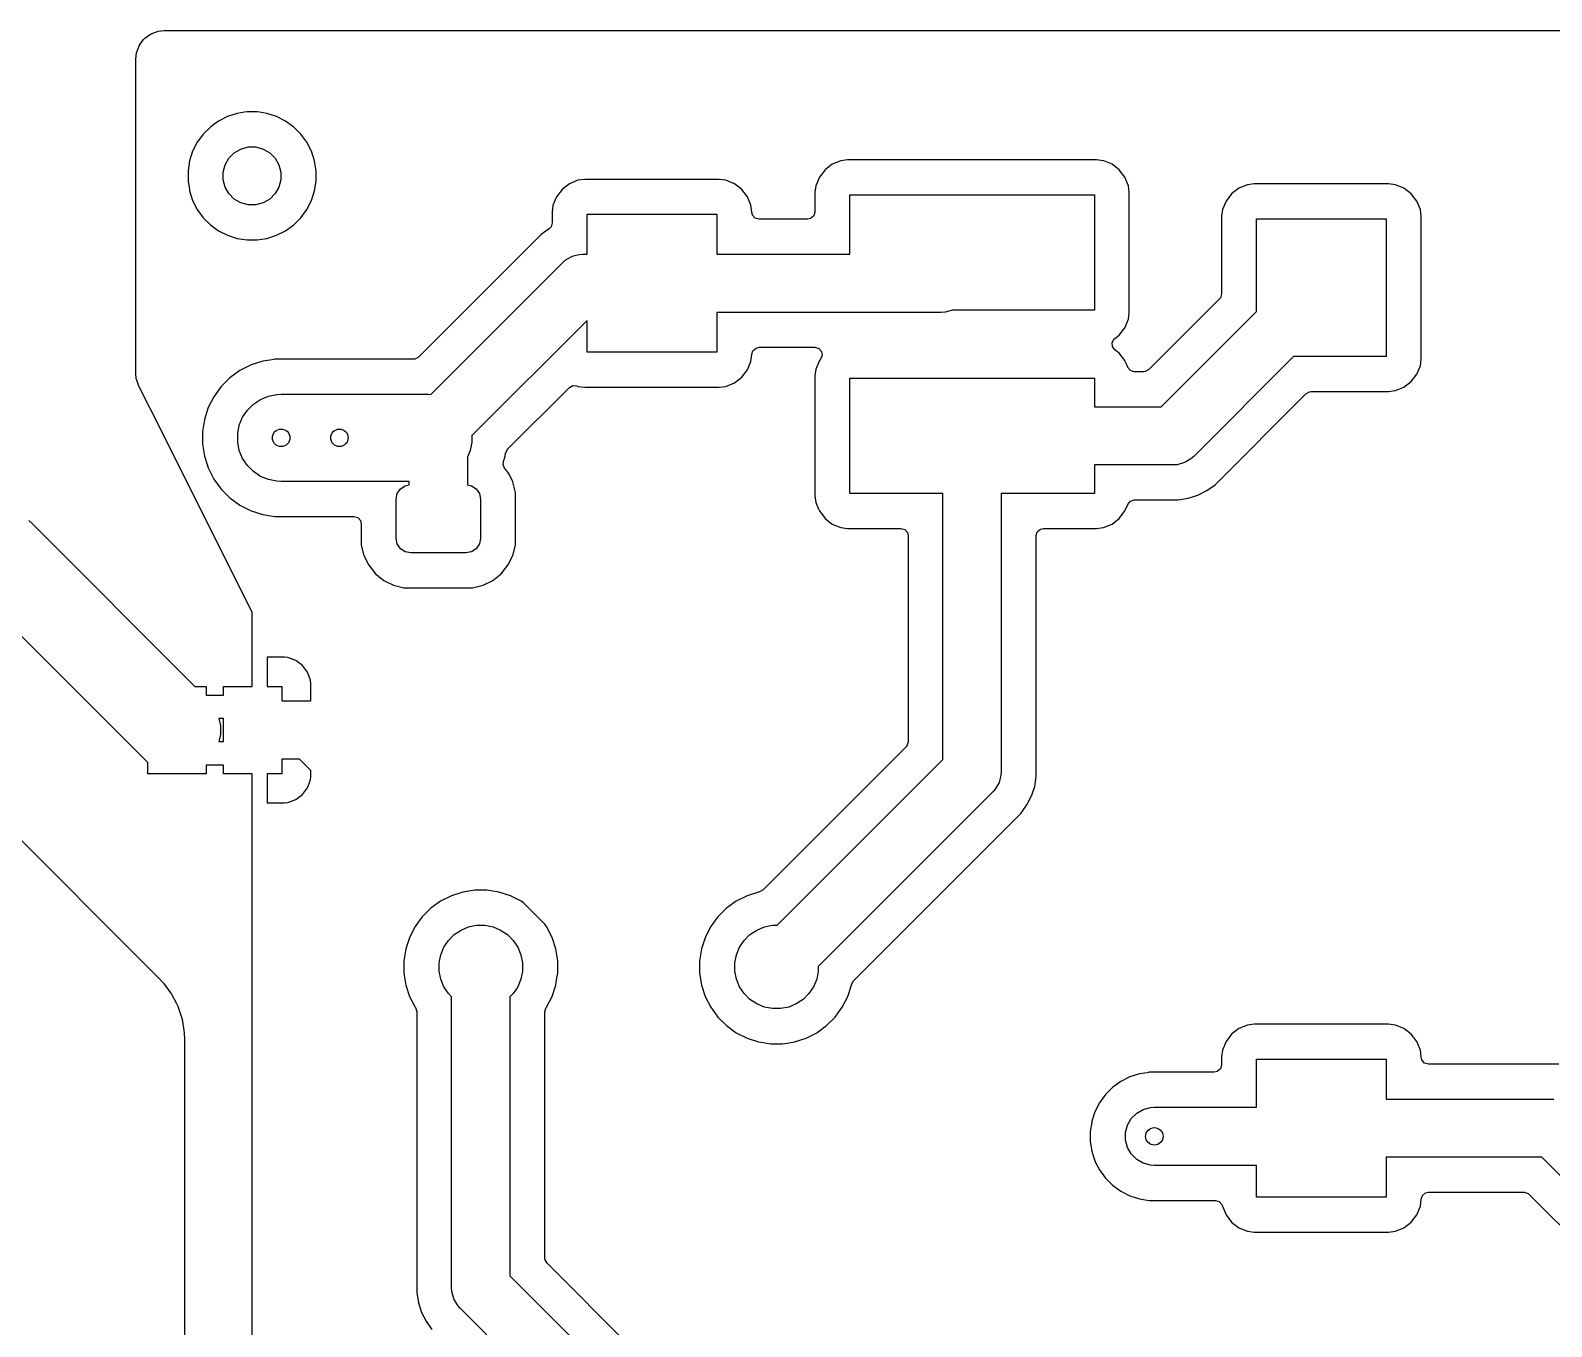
# Model space of a CAD drawing. Header units: inches. Extents: x 1.32 to 5.22, y -7.01 to -1.14.
# Drawn here: x 2.35 to 3.379, y -2.018 to -1.142 of the extents above; entities that cross this region are included whole.
import ezdxf

# ---------------------------------------------------------------- set-up
doc = ezdxf.new("R2010")
doc.units = ezdxf.units.IN
doc.header["$MEASUREMENT"] = 0
doc.layers.add('F.Cu', color=13, linetype='CONTINUOUS', true_color=0xc83434)

msp = doc.modelspace()

# ---------------------------------------------------------------- linework, layer by layer
at = {"layer": 'F.Cu', "linetype": 'CONTINUOUS'}
for p, q in [((2.4365, -1.1423), (2.4405, -1.1418)), ((2.4405, -1.1418), (2.4411, -1.1418)), ((2.4411, -1.1418), (3.6022, -1.1418)), ((2.4222, -1.1557), (2.4237, -1.1522)), ((2.4237, -1.1522), (2.4243, -1.1511)), ((2.4243, -1.1511), (2.4266, -1.148)), ((2.4266, -1.148), (2.4275, -1.1471)), ((2.4275, -1.1471), (2.4306, -1.1448)), ((2.4306, -1.1448), (2.4317, -1.1441)), ((2.4317, -1.1441), (2.4353, -1.1426)), ((2.4353, -1.1426), (2.4365, -1.1423)), ((2.4213, -1.1611), (2.4218, -1.157)), ((2.4213, -1.1617), (2.4213, -1.1611)), ((2.4213, -1.2367), (2.4213, -1.1617)), ((2.4218, -1.157), (2.4222, -1.1557)), ((2.4773, -1.2031), (2.4741, -1.2054)), ((2.4834, -1.2), (2.4773, -1.2031)), ((2.4899, -1.1979), (2.4834, -1.2)), ((2.495, -1.1971), (2.4899, -1.1979)), ((2.4966, -1.1968), (2.495, -1.1971)), ((2.5034, -1.1968), (2.4966, -1.1968)), ((2.505, -1.1971), (2.5034, -1.1968)), ((2.5101, -1.1979), (2.505, -1.1971)), ((2.5166, -1.2), (2.5101, -1.1979)), ((2.5101, -1.1979), (2.5101, -1.1979)), ((2.5101, -1.1979), (2.5101, -1.1979)), ((2.5227, -1.2031), (2.5166, -1.2)), ((2.5282, -1.2071), (2.5227, -1.2031)), ((2.467, -1.2119), (2.4652, -1.2143)), ((2.4718, -1.2071), (2.467, -1.2119)), ((2.467, -1.2119), (2.467, -1.2119)), ((2.467, -1.2119), (2.467, -1.2119)), ((2.4741, -1.2054), (2.4718, -1.2071)), ((2.4718, -1.2071), (2.4718, -1.2071)), ((2.4718, -1.2071), (2.4718, -1.2071)), ((2.533, -1.2119), (2.5282, -1.2071)), ((2.5371, -1.2174), (2.533, -1.2119)), ((2.4598, -1.2235), (2.4577, -1.23)), ((2.4629, -1.2174), (2.4598, -1.2235)), ((2.4652, -1.2143), (2.4629, -1.2174)), ((2.488, -1.2245), (2.4925, -1.222)), ((2.4925, -1.222), (2.4974, -1.2206)), ((2.4974, -1.2206), (2.5026, -1.2206)), ((2.5026, -1.2206), (2.5075, -1.222)), ((2.5075, -1.222), (2.512, -1.2245)), ((2.5402, -1.2235), (2.5371, -1.2174)), ((2.5423, -1.23), (2.5402, -1.2235)), ((2.4577, -1.23), (2.4567, -1.2367)), ((2.4805, -1.2376), (2.4818, -1.2326)), ((2.4818, -1.2326), (2.4844, -1.2282)), ((2.4844, -1.2282), (2.488, -1.2245)), ((2.512, -1.2245), (2.5156, -1.2282)), ((2.5156, -1.2282), (2.5182, -1.2326)), ((2.5182, -1.2326), (2.5195, -1.2376)), ((2.5433, -1.2367), (2.5423, -1.23)), ((2.8924, -1.2323), (2.8875, -1.2361)), ((2.8982, -1.2299), (2.8924, -1.2323)), ((2.9028, -1.2293), (2.8982, -1.2299)), ((2.8982, -1.2299), (2.8982, -1.2299)), ((3.0712, -1.2293), (2.9028, -1.2293)), ((3.0759, -1.2299), (3.0712, -1.2293)), ((3.0712, -1.2293), (3.0712, -1.2293)), ((3.0712, -1.2293), (3.0712, -1.2293)), ((3.0712, -1.2293), (3.0712, -1.2293)), ((3.0761, -1.23), (3.0759, -1.2299)), ((3.0759, -1.2299), (3.0759, -1.2299)), ((3.0816, -1.2323), (3.0761, -1.23)), ((3.0865, -1.2361), (3.0816, -1.2323)), ((2.4213, -1.373), (2.4213, -1.2367)), ((2.4567, -1.2367), (2.4567, -1.2436)), ((2.4567, -1.2436), (2.4576, -1.2493)), ((2.4805, -1.2427), (2.4805, -1.2376)), ((2.4818, -1.2477), (2.4805, -1.2427)), ((2.5195, -1.2427), (2.5182, -1.2477)), ((2.5195, -1.2376), (2.5195, -1.2427)), ((2.5423, -1.2503), (2.5433, -1.2436)), ((2.5433, -1.2436), (2.5433, -1.2367)), ((2.7204, -1.2431), (2.7147, -1.2455)), ((2.725, -1.2425), (2.7204, -1.2431)), ((2.7204, -1.2431), (2.7204, -1.2431)), ((2.8159, -1.2425), (2.725, -1.2425)), ((2.8205, -1.2431), (2.8159, -1.2425)), ((2.8159, -1.2425), (2.8159, -1.2425)), ((2.8159, -1.2425), (2.8159, -1.2425)), ((2.8159, -1.2425), (2.8159, -1.2425)), ((2.8262, -1.2455), (2.8205, -1.2431)), ((2.8205, -1.2431), (2.8205, -1.2431)), ((2.8837, -1.241), (2.8813, -1.2468)), ((2.8875, -1.2361), (2.8837, -1.241)), ((3.0903, -1.241), (3.0865, -1.2361)), ((3.0927, -1.2468), (3.0903, -1.241)), ((2.4576, -1.2493), (2.4577, -1.2503)), ((2.4577, -1.2503), (2.4598, -1.2568)), ((2.4844, -1.2521), (2.4818, -1.2477)), ((2.488, -1.2558), (2.4844, -1.2521)), ((2.5156, -1.2521), (2.512, -1.2558)), ((2.5182, -1.2477), (2.5156, -1.2521)), ((2.5402, -1.2568), (2.5423, -1.2503)), ((2.7059, -1.2542), (2.7035, -1.26)), ((2.7097, -1.2493), (2.7059, -1.2542)), ((2.7147, -1.2455), (2.7097, -1.2493)), ((2.8263, -1.2455), (2.8262, -1.2455)), ((2.8312, -1.2493), (2.8263, -1.2455)), ((2.835, -1.2542), (2.8312, -1.2493)), ((2.8374, -1.26), (2.835, -1.2542)), ((2.8813, -1.2468), (2.8807, -1.2511)), ((2.8807, -1.2511), (2.8807, -1.2514)), ((2.8807, -1.2514), (2.8807, -1.2514)), ((2.8807, -1.2514), (2.8807, -1.2646)), ((2.8813, -1.2468), (2.8813, -1.2468)), ((2.9043, -1.2931), (2.9043, -1.253)), ((2.9043, -1.253), (3.0697, -1.253)), ((3.0697, -1.253), (3.0697, -1.3309)), ((3.0933, -1.2514), (3.0927, -1.2468)), ((3.0927, -1.2468), (3.0927, -1.2468)), ((3.0927, -1.2468), (3.0927, -1.2468)), ((3.0933, -1.3325), (3.0933, -1.2514)), ((3.0933, -1.2514), (3.0933, -1.2514)), ((3.0933, -1.2514), (3.0933, -1.2514)), ((3.1625, -1.2522), (3.1587, -1.2572)), ((3.1674, -1.2484), (3.1625, -1.2522)), ((3.1732, -1.2461), (3.1674, -1.2484)), ((3.1778, -1.2455), (3.1732, -1.2461)), ((3.1732, -1.2461), (3.1732, -1.2461)), ((3.2687, -1.2455), (3.1778, -1.2455)), ((3.2733, -1.2461), (3.2687, -1.2455)), ((3.2687, -1.2455), (3.2687, -1.2455)), ((3.2687, -1.2455), (3.2687, -1.2455)), ((3.2687, -1.2455), (3.2687, -1.2455)), ((3.279, -1.2484), (3.2733, -1.2461)), ((3.2733, -1.2461), (3.2733, -1.2461)), ((3.284, -1.2522), (3.279, -1.2484)), ((3.2878, -1.2572), (3.284, -1.2522)), ((2.4598, -1.2568), (2.4629, -1.2629)), ((2.4629, -1.2629), (2.467, -1.2684)), ((2.4925, -1.2583), (2.488, -1.2558)), ((2.4974, -1.2597), (2.4925, -1.2583)), ((2.5026, -1.2597), (2.4974, -1.2597)), ((2.5075, -1.2583), (2.5026, -1.2597)), ((2.512, -1.2558), (2.5075, -1.2583)), ((2.533, -1.2684), (2.5371, -1.2629)), ((2.5371, -1.2629), (2.5402, -1.2568)), ((2.7035, -1.26), (2.7029, -1.2646)), ((2.7029, -1.2646), (2.7029, -1.2646)), ((2.7029, -1.2646), (2.7029, -1.2719)), ((2.7035, -1.26), (2.7035, -1.26)), ((2.838, -1.2646), (2.8374, -1.26)), ((2.8374, -1.26), (2.8374, -1.26)), ((2.8374, -1.26), (2.8374, -1.26)), ((2.838, -1.2648), (2.838, -1.2646)), ((2.8385, -1.2666), (2.838, -1.2647)), ((2.838, -1.2647), (2.838, -1.2648)), ((2.8807, -1.2646), (2.8799, -1.2672)), ((3.1563, -1.2629), (3.1557, -1.2672)), ((3.1587, -1.2572), (3.1563, -1.2629)), ((3.1563, -1.2629), (3.1563, -1.2629)), ((3.2902, -1.2629), (3.2878, -1.2572)), ((3.2908, -1.2675), (3.2902, -1.2629)), ((3.2902, -1.2629), (3.2902, -1.2629)), ((3.2902, -1.2629), (3.2902, -1.2629)), ((2.467, -1.2684), (2.4718, -1.2732)), ((2.4718, -1.2732), (2.4773, -1.2772)), ((2.5227, -1.2772), (2.5282, -1.2732)), ((2.5282, -1.2732), (2.533, -1.2684)), ((2.7022, -1.2746), (2.7009, -1.2759)), ((2.7029, -1.2719), (2.7022, -1.2746)), ((2.7266, -1.2931), (2.7266, -1.2661)), ((2.7266, -1.2661), (2.8144, -1.2661)), ((2.8144, -1.2661), (2.8144, -1.2931)), ((2.8403, -1.2687), (2.8385, -1.2666)), ((2.8429, -1.2695), (2.8403, -1.2687)), ((2.8758, -1.2695), (2.8429, -1.2695)), ((2.8778, -1.269), (2.8758, -1.2695)), ((2.8799, -1.2672), (2.8778, -1.269)), ((3.1557, -1.2672), (3.1557, -1.2675)), ((3.1557, -1.2675), (3.1557, -1.2675)), ((3.1557, -1.2675), (3.1557, -1.32)), ((3.1793, -1.3318), (3.1793, -1.2691)), ((3.1793, -1.2691), (3.2671, -1.2691)), ((3.2671, -1.2691), (3.2671, -1.3624)), ((3.2908, -1.364), (3.2908, -1.2675)), ((3.2908, -1.2675), (3.2908, -1.2675)), ((3.2908, -1.2675), (3.2908, -1.2675)), ((2.4773, -1.2772), (2.4834, -1.2803)), ((2.4834, -1.2803), (2.4899, -1.2824)), ((2.4899, -1.2824), (2.4966, -1.2835)), ((2.4966, -1.2835), (2.4966, -1.2835)), ((2.4966, -1.2835), (2.5034, -1.2835)), ((2.5034, -1.2835), (2.5101, -1.2824)), ((2.5034, -1.2835), (2.5034, -1.2835)), ((2.5101, -1.2824), (2.5166, -1.2803)), ((2.5166, -1.2803), (2.5227, -1.2772)), ((2.6956, -1.2797), (2.6126, -1.3627)), ((2.698, -1.278), (2.6956, -1.2797)), ((2.6956, -1.2797), (2.6956, -1.2797)), ((2.7009, -1.2759), (2.698, -1.278)), ((2.7118, -1.2972), (2.7163, -1.2946)), ((2.7163, -1.2946), (2.7174, -1.2943)), ((2.7174, -1.2943), (2.7212, -1.2933)), ((2.7212, -1.2933), (2.7212, -1.2933)), ((2.7212, -1.2933), (2.7238, -1.2931)), ((2.7238, -1.2931), (2.7266, -1.2931)), ((2.8144, -1.2931), (2.9043, -1.2931)), ((2.6209, -1.3879), (2.7099, -1.2989)), ((2.7099, -1.2989), (2.7118, -1.2972)), ((2.7118, -1.2972), (2.7118, -1.2972)), ((3.1543, -1.3234), (3.1065, -1.3712)), ((3.1549, -1.3226), (3.1543, -1.3234)), ((3.1557, -1.32), (3.1549, -1.3226)), ((2.9661, -1.3325), (2.8144, -1.3325)), ((2.8144, -1.3325), (2.8144, -1.3594)), ((2.9687, -1.3323), (2.9661, -1.3325)), ((2.9737, -1.331), (2.9687, -1.3323)), ((2.9687, -1.3323), (2.9687, -1.3323)), ((2.9738, -1.3309), (2.9737, -1.331)), ((3.0697, -1.3309), (2.9738, -1.3309)), ((3.0903, -1.3428), (3.0927, -1.3371)), ((3.0927, -1.3371), (3.0933, -1.3325)), ((3.1149, -1.3963), (3.1793, -1.3318)), ((2.7266, -1.3379), (2.6487, -1.4158)), ((2.7266, -1.3594), (2.7266, -1.3379)), ((3.0865, -1.3478), (3.0903, -1.3428)), ((2.8388, -1.3584), (2.8409, -1.3566)), ((2.8409, -1.3566), (2.8429, -1.3561)), ((2.8429, -1.3561), (2.8806, -1.3561)), ((2.8806, -1.3561), (2.8833, -1.3569)), ((2.8833, -1.3569), (2.8851, -1.359)), ((3.0818, -1.3528), (3.0831, -1.3504)), ((3.0819, -1.3556), (3.0818, -1.3528)), ((3.0836, -1.3578), (3.0819, -1.3556)), ((3.0831, -1.3504), (3.0836, -1.3501)), ((3.0836, -1.3501), (3.0865, -1.3478)), ((3.0865, -1.3601), (3.0836, -1.3578)), ((2.4993, -1.368), (2.4918, -1.3718)), ((2.5072, -1.3655), (2.4993, -1.368)), ((2.5136, -1.3645), (2.5072, -1.3655)), ((2.5155, -1.3642), (2.5136, -1.3645)), ((2.6092, -1.3642), (2.5155, -1.3642)), ((2.6102, -1.364), (2.6092, -1.3642)), ((2.6126, -1.3627), (2.6102, -1.364)), ((2.8144, -1.3594), (2.7266, -1.3594)), ((2.835, -1.3714), (2.8374, -1.3656)), ((2.8374, -1.3656), (2.838, -1.361)), ((2.838, -1.361), (2.838, -1.3608)), ((2.838, -1.3608), (2.8381, -1.3608)), ((2.838, -1.361), (2.838, -1.361)), ((2.8381, -1.3608), (2.8388, -1.3584)), ((2.8837, -1.365), (2.8813, -1.3708)), ((2.8845, -1.364), (2.8837, -1.365)), ((2.8855, -1.3617), (2.8845, -1.364)), ((2.8851, -1.359), (2.8855, -1.3617)), ((3.0903, -1.365), (3.0865, -1.3601)), ((3.0906, -1.3656), (3.0903, -1.365)), ((3.0903, -1.365), (3.0903, -1.365)), ((3.0903, -1.365), (3.0903, -1.365)), ((3.0918, -1.3685), (3.0906, -1.3656)), ((3.2044, -1.3624), (3.137, -1.4299)), ((3.2671, -1.3624), (3.2044, -1.3624)), ((3.2902, -1.3686), (3.2908, -1.364)), ((2.4213, -1.3736), (2.4213, -1.373)), ((2.4217, -1.3773), (2.4213, -1.3736)), ((2.422, -1.3784), (2.4217, -1.3773)), ((2.4232, -1.3818), (2.422, -1.3784)), ((2.485, -1.3768), (2.4791, -1.3827)), ((2.4918, -1.3718), (2.485, -1.3768)), ((2.8263, -1.3801), (2.8312, -1.3763)), ((2.8312, -1.3763), (2.835, -1.3714)), ((2.8813, -1.3708), (2.8807, -1.3754)), ((2.8807, -1.3754), (2.8807, -1.3754)), ((2.8807, -1.3754), (2.8807, -1.4565)), ((2.8813, -1.3708), (2.8813, -1.3708)), ((2.9043, -1.4549), (2.9043, -1.377)), ((2.9043, -1.377), (3.0697, -1.377)), ((3.0697, -1.377), (3.0697, -1.3963)), ((3.0922, -1.3696), (3.0918, -1.3685)), ((3.0923, -1.3698), (3.0922, -1.3696)), ((3.0941, -1.3718), (3.0923, -1.3698)), ((3.0967, -1.3726), (3.0941, -1.3718)), ((3.1031, -1.3726), (3.0967, -1.3726)), ((3.1041, -1.3725), (3.1031, -1.3726)), ((3.1065, -1.3712), (3.1041, -1.3725)), ((3.284, -1.3793), (3.2878, -1.3743)), ((3.2878, -1.3743), (3.2902, -1.3686)), ((2.4235, -1.3824), (2.4232, -1.3818)), ((2.4389, -1.4131), (2.4235, -1.3824)), ((2.4791, -1.3827), (2.4742, -1.3895)), ((2.5111, -1.3891), (2.5168, -1.3879)), ((2.5168, -1.3879), (2.5197, -1.3878)), ((2.5197, -1.3878), (2.6193, -1.3878)), ((2.6193, -1.3878), (2.6209, -1.3879)), ((2.6728, -1.425), (2.7146, -1.3833)), ((2.7146, -1.3833), (2.717, -1.382)), ((2.717, -1.382), (2.7197, -1.3822)), ((2.7197, -1.3822), (2.7199, -1.3823)), ((2.7199, -1.3823), (2.7204, -1.3825)), ((2.7204, -1.3825), (2.725, -1.3831)), ((2.725, -1.3831), (2.8159, -1.3831)), ((2.8159, -1.3831), (2.8205, -1.3825)), ((2.8159, -1.3831), (2.8159, -1.3831)), ((2.8205, -1.3825), (2.8263, -1.3801)), ((2.8205, -1.3825), (2.8205, -1.3825)), ((2.8205, -1.3825), (2.8205, -1.3825)), ((3.1513, -1.449), (3.2128, -1.3875)), ((3.2128, -1.3875), (3.2152, -1.3862)), ((3.2152, -1.3862), (3.2162, -1.386)), ((3.2162, -1.386), (3.2687, -1.386)), ((3.2687, -1.386), (3.2733, -1.3854)), ((3.2733, -1.3854), (3.279, -1.3831)), ((3.2733, -1.3854), (3.2733, -1.3854)), ((3.2733, -1.3854), (3.2733, -1.3854)), ((3.279, -1.3831), (3.284, -1.3793)), ((2.4704, -1.3969), (2.4678, -1.4049)), ((2.4742, -1.3895), (2.4704, -1.3969)), ((2.4936, -1.4034), (2.4969, -1.3986)), ((2.4969, -1.3986), (2.501, -1.3945)), ((2.501, -1.3945), (2.5058, -1.3913)), ((2.5058, -1.3913), (2.5111, -1.3891)), ((3.0697, -1.3963), (3.1149, -1.3963)), ((2.4678, -1.4049), (2.4665, -1.4131)), ((2.4903, -1.4144), (2.4914, -1.4088)), ((2.4914, -1.4088), (2.4936, -1.4034)), ((2.5, -1.5354), (2.4389, -1.4131)), ((2.4665, -1.4131), (2.4665, -1.4215)), ((2.4903, -1.4202), (2.4903, -1.4144)), ((2.6487, -1.4158), (2.6487, -1.4202)), ((2.4665, -1.4215), (2.4678, -1.4298)), ((2.4678, -1.4298), (2.4698, -1.436)), ((2.4914, -1.4259), (2.4903, -1.4202)), ((2.4936, -1.4312), (2.4914, -1.4259)), ((2.6475, -1.4259), (2.6457, -1.4304)), ((2.6487, -1.4202), (2.6475, -1.4259)), ((2.67, -1.4333), (2.6712, -1.4298)), ((2.6712, -1.4298), (2.6715, -1.4277)), ((2.6712, -1.4298), (2.6712, -1.4298)), ((2.6712, -1.4298), (2.6712, -1.4298)), ((2.6715, -1.4277), (2.6727, -1.4252)), ((2.6727, -1.4252), (2.6728, -1.425)), ((3.137, -1.4299), (3.135, -1.4316)), ((2.4698, -1.436), (2.4704, -1.4377)), ((2.4704, -1.4377), (2.4742, -1.4452)), ((2.4969, -1.4361), (2.4936, -1.4312)), ((2.501, -1.4401), (2.4969, -1.4361)), ((2.5058, -1.4434), (2.501, -1.4401)), ((2.6457, -1.4304), (2.6457, -1.4491)), ((2.6698, -1.4353), (2.67, -1.4333)), ((2.6708, -1.4379), (2.6698, -1.4353)), ((2.6731, -1.4406), (2.6708, -1.4379)), ((3.123, -1.4356), (3.0697, -1.4356)), ((3.0697, -1.4356), (3.0697, -1.4549)), ((3.1256, -1.4355), (3.123, -1.4356)), ((3.1306, -1.4341), (3.1256, -1.4355)), ((3.1256, -1.4355), (3.1256, -1.4355)), ((3.1315, -1.4336), (3.1306, -1.4341)), ((3.135, -1.4316), (3.1315, -1.4336)), ((3.135, -1.4316), (3.135, -1.4316)), ((2.4742, -1.4452), (2.4791, -1.452)), ((2.5111, -1.4456), (2.5058, -1.4434)), ((2.5168, -1.4467), (2.5111, -1.4456)), ((2.5197, -1.4469), (2.5168, -1.4467)), ((2.6063, -1.4469), (2.5197, -1.4469)), ((2.6003, -1.4518), (2.6035, -1.4497)), ((2.6035, -1.4497), (2.6063, -1.4491)), ((2.6063, -1.4491), (2.6063, -1.4469)), ((2.6457, -1.4491), (2.6485, -1.4497)), ((2.6485, -1.4497), (2.6516, -1.4518)), ((2.6738, -1.442), (2.6731, -1.4406)), ((2.6731, -1.4406), (2.6731, -1.4406)), ((2.6731, -1.4406), (2.6731, -1.4406)), ((2.6763, -1.4471), (2.6738, -1.442)), ((2.6781, -1.4542), (2.6763, -1.4471)), ((3.1457, -1.453), (3.1513, -1.449)), ((2.4791, -1.452), (2.485, -1.4579)), ((2.485, -1.4579), (2.4918, -1.4628)), ((2.5974, -1.4588), (2.5982, -1.455)), ((2.5974, -1.4853), (2.5974, -1.4588)), ((2.5982, -1.455), (2.6003, -1.4518)), ((2.6516, -1.4518), (2.6538, -1.455)), ((2.6538, -1.455), (2.6545, -1.4588)), ((2.6545, -1.4588), (2.6545, -1.4853)), ((2.6782, -1.4558), (2.6781, -1.4542)), ((2.6782, -1.4882), (2.6782, -1.4558)), ((2.8807, -1.4565), (2.8813, -1.4611)), ((2.9673, -1.4549), (2.9043, -1.4549)), ((2.9673, -1.6348), (2.9673, -1.4549)), ((3.0697, -1.4549), (3.0067, -1.4549)), ((3.0067, -1.4549), (3.0067, -1.6429)), ((3.0922, -1.4623), (3.094, -1.4601)), ((3.094, -1.4601), (3.0966, -1.4593)), ((3.0966, -1.4593), (3.0967, -1.4593)), ((3.0967, -1.4593), (3.1264, -1.4593)), ((3.1264, -1.4593), (3.1332, -1.4582)), ((3.1264, -1.4593), (3.1264, -1.4593)), ((3.1332, -1.4582), (3.1397, -1.4561)), ((3.1397, -1.4561), (3.1457, -1.453)), ((2.4918, -1.4628), (2.4918, -1.4628)), ((2.4918, -1.4628), (2.4918, -1.4628)), ((2.4918, -1.4628), (2.4993, -1.4666)), ((2.4993, -1.4666), (2.5072, -1.4692)), ((2.5072, -1.4692), (2.5155, -1.4705)), ((2.5155, -1.4705), (2.5689, -1.4705)), ((2.5689, -1.4705), (2.5716, -1.4713)), ((2.8813, -1.4611), (2.8813, -1.4611)), ((2.8813, -1.4611), (2.8829, -1.4649)), ((2.8829, -1.4649), (2.8837, -1.4668)), ((2.8837, -1.4668), (2.8875, -1.4718)), ((3.0865, -1.4718), (3.0903, -1.4668)), ((3.0903, -1.4668), (3.0922, -1.4623)), ((2.349, -1.4732), (2.3512, -1.4752)), ((2.3512, -1.4752), (2.4614, -1.5854)), ((2.5716, -1.4713), (2.5734, -1.4733)), ((2.5734, -1.4733), (2.5738, -1.4754)), ((2.5738, -1.4754), (2.5738, -1.4882)), ((2.8875, -1.4718), (2.8924, -1.4756)), ((2.8924, -1.4756), (2.8982, -1.478)), ((2.8982, -1.478), (2.9028, -1.4786)), ((2.9028, -1.4786), (2.9388, -1.4786)), ((2.9388, -1.4786), (2.9414, -1.4793)), ((2.9414, -1.4793), (2.9432, -1.4814)), ((2.9432, -1.4814), (2.9437, -1.4834)), ((3.0303, -1.4834), (3.0311, -1.4808)), ((3.0311, -1.4808), (3.0332, -1.479)), ((3.0332, -1.479), (3.0352, -1.4786)), ((3.0352, -1.4786), (3.0712, -1.4786)), ((3.0712, -1.4786), (3.0759, -1.478)), ((3.0759, -1.478), (3.0816, -1.4756)), ((3.0759, -1.478), (3.0759, -1.478)), ((3.0759, -1.478), (3.0759, -1.478)), ((3.0816, -1.4756), (3.0865, -1.4718)), ((2.5738, -1.4882), (2.5739, -1.4899)), ((2.5739, -1.4899), (2.5757, -1.4969)), ((2.5982, -1.4891), (2.5974, -1.4853)), ((2.6003, -1.4923), (2.5982, -1.4891)), ((2.6538, -1.4891), (2.6516, -1.4923)), ((2.6545, -1.4853), (2.6538, -1.4891)), ((2.6763, -1.4969), (2.6781, -1.4899)), ((2.6781, -1.4899), (2.6782, -1.4882)), ((2.9437, -1.4834), (2.9437, -1.6229)), ((3.0303, -1.6463), (3.0303, -1.4834)), ((2.5757, -1.4969), (2.5757, -1.4969)), ((2.5757, -1.4969), (2.5789, -1.5035)), ((2.6035, -1.4944), (2.6003, -1.4923)), ((2.6073, -1.4952), (2.6035, -1.4944)), ((2.6447, -1.4952), (2.6073, -1.4952)), ((2.6485, -1.4944), (2.6447, -1.4952)), ((2.6516, -1.4923), (2.6485, -1.4944)), ((2.6731, -1.5035), (2.6763, -1.4969)), ((2.5789, -1.5035), (2.5835, -1.5092)), ((2.5835, -1.5092), (2.5867, -1.5117)), ((2.5867, -1.5117), (2.5891, -1.5137)), ((2.6628, -1.5137), (2.6685, -1.5092)), ((2.6685, -1.5092), (2.6731, -1.5035)), ((2.5891, -1.5137), (2.5957, -1.517)), ((2.5957, -1.517), (2.6027, -1.5187)), ((2.6027, -1.5187), (2.6027, -1.5187)), ((2.6027, -1.5187), (2.6027, -1.5187)), ((2.6027, -1.5187), (2.6044, -1.5188)), ((2.6044, -1.5188), (2.6044, -1.5188)), ((2.6044, -1.5188), (2.6476, -1.5188)), ((2.6476, -1.5188), (2.6492, -1.5187)), ((2.6476, -1.5188), (2.6476, -1.5188)), ((2.6492, -1.5187), (2.6563, -1.517)), ((2.6563, -1.517), (2.6628, -1.5137)), ((2.4283, -1.6358), (2.3181, -1.5256)), ((2.5, -1.5401), (2.5, -1.5354)), ((2.5, -1.5854), (2.5, -1.5401)), ((2.522, -1.5657), (2.5102, -1.5657)), ((2.5102, -1.5657), (2.5102, -1.5854)), ((2.5243, -1.566), (2.522, -1.5657)), ((2.5296, -1.568), (2.5243, -1.566)), ((2.5243, -1.566), (2.5243, -1.566)), ((2.5341, -1.5714), (2.5296, -1.568)), ((2.5296, -1.568), (2.5296, -1.568)), ((2.5375, -1.5759), (2.5341, -1.5714)), ((2.5341, -1.5714), (2.5341, -1.5714)), ((2.5395, -1.5812), (2.5375, -1.5759)), ((2.5375, -1.5759), (2.5375, -1.5759)), ((2.5398, -1.5836), (2.5395, -1.5812)), ((2.5395, -1.5812), (2.5395, -1.5812)), ((2.5398, -1.5836), (2.5398, -1.5836)), ((2.5398, -1.5953), (2.5398, -1.5836)), ((2.2465, -1.5921), (2.437, -1.7827)), ((2.4614, -1.5854), (2.4689, -1.5854)), ((2.4689, -1.5854), (2.4689, -1.5913)), ((2.4689, -1.5913), (2.4807, -1.5913)), ((2.4807, -1.5913), (2.4807, -1.5854)), ((2.4807, -1.5854), (2.5, -1.5854)), ((2.5102, -1.5854), (2.5201, -1.5854)), ((2.5201, -1.5854), (2.5201, -1.5953)), ((2.5201, -1.5953), (2.5398, -1.5953)), ((2.4776, -1.6071), (2.4786, -1.6121)), ((2.4807, -1.6071), (2.4776, -1.6071)), ((2.4786, -1.6121), (2.4786, -1.6179)), ((2.4807, -1.6228), (2.4807, -1.6071)), ((2.4786, -1.6179), (2.4776, -1.6228)), ((2.4776, -1.6228), (2.4807, -1.6228)), ((2.9437, -1.6229), (2.9429, -1.6256)), ((2.5201, -1.6346), (2.5201, -1.6445)), ((2.532, -1.6346), (2.5201, -1.6346)), ((2.5398, -1.6424), (2.532, -1.6346)), ((2.9423, -1.6264), (2.8456, -1.7231)), ((2.8551, -1.747), (2.9673, -1.6348)), ((2.9429, -1.6256), (2.9423, -1.6264)), ((2.4295, -1.6369), (2.4283, -1.6358)), ((2.4295, -1.6445), (2.4295, -1.6369)), ((2.4689, -1.6445), (2.4295, -1.6445)), ((2.4807, -1.6386), (2.4689, -1.6386)), ((2.4689, -1.6386), (2.4689, -1.6445)), ((2.4807, -1.6445), (2.4807, -1.6386)), ((2.5, -1.6445), (2.4807, -1.6445)), ((2.5, -1.6693), (2.5, -1.6445)), ((2.5201, -1.6445), (2.5102, -1.6445)), ((2.5102, -1.6445), (2.5102, -1.6642)), ((2.5398, -1.6464), (2.5398, -1.6424)), ((3.0065, -1.6455), (3.0057, -1.6487)), ((3.0067, -1.6429), (3.0065, -1.6455)), ((3.0065, -1.6455), (3.0065, -1.6455)), ((2.5341, -1.6586), (2.5375, -1.654)), ((2.5375, -1.654), (2.5395, -1.6487)), ((2.5375, -1.654), (2.5375, -1.654)), ((2.5395, -1.6487), (2.5398, -1.6464)), ((2.5395, -1.6487), (2.5395, -1.6487)), ((2.5398, -1.6464), (2.5398, -1.6464)), ((3.0026, -1.6549), (3.0009, -1.6568)), ((3.0052, -1.6504), (3.0026, -1.6549)), ((3.0026, -1.6549), (3.0026, -1.6549)), ((3.0057, -1.6487), (3.0052, -1.6504)), ((3.0275, -1.6584), (3.0293, -1.6531)), ((3.0293, -1.6531), (3.0303, -1.6463)), ((3.0293, -1.6531), (3.0293, -1.6531)), ((2.5102, -1.6642), (2.522, -1.6642)), ((2.522, -1.6642), (2.5243, -1.6639)), ((2.522, -1.6642), (2.522, -1.6642)), ((2.5243, -1.6639), (2.5296, -1.6619)), ((2.5243, -1.6639), (2.5243, -1.6639)), ((2.5296, -1.6619), (2.5341, -1.6586)), ((2.5296, -1.6619), (2.5296, -1.6619)), ((2.5341, -1.6586), (2.5341, -1.6586)), ((3.0009, -1.6568), (2.8829, -1.7748)), ((3.0224, -1.6679), (3.0241, -1.6656)), ((3.0241, -1.6656), (3.0272, -1.6595)), ((3.0272, -1.6595), (3.0275, -1.6584)), ((2.5, -2.4603), (2.5, -1.6693)), ((2.9069, -1.7843), (3.0201, -1.6711)), ((3.0201, -1.6711), (3.0224, -1.6679)), ((2.6348, -1.727), (2.6275, -1.7307)), ((2.6426, -1.7245), (2.6348, -1.727)), ((2.6506, -1.7232), (2.6426, -1.7245)), ((2.6588, -1.7232), (2.6506, -1.7232)), ((2.6506, -1.7232), (2.6506, -1.7232)), ((2.6669, -1.7245), (2.6588, -1.7232)), ((2.6588, -1.7232), (2.6588, -1.7232)), ((2.6747, -1.727), (2.6669, -1.7245)), ((2.6669, -1.7245), (2.6669, -1.7245)), ((2.6669, -1.7245), (2.6669, -1.7245)), ((2.682, -1.7307), (2.6747, -1.727)), ((2.8348, -1.727), (2.8275, -1.7307)), ((2.8426, -1.7245), (2.8348, -1.727)), ((2.8429, -1.7244), (2.8426, -1.7245)), ((2.8432, -1.7244), (2.8429, -1.7244)), ((2.8456, -1.7231), (2.8432, -1.7244)), ((2.6209, -1.7355), (2.6151, -1.7413)), ((2.6259, -1.7319), (2.6209, -1.7355)), ((2.6209, -1.7355), (2.6209, -1.7355)), ((2.6209, -1.7355), (2.6209, -1.7355)), ((2.6275, -1.7307), (2.6259, -1.7319)), ((2.6836, -1.7319), (2.682, -1.7307)), ((2.698, -1.7463), (2.6836, -1.7319)), ((2.8209, -1.7355), (2.8151, -1.7413)), ((2.8259, -1.7319), (2.8209, -1.7355)), ((2.8209, -1.7355), (2.8209, -1.7355)), ((2.8209, -1.7355), (2.8209, -1.7355)), ((2.8275, -1.7307), (2.8259, -1.7319)), ((2.6103, -1.7479), (2.6065, -1.7552)), ((2.6131, -1.7441), (2.6103, -1.7479)), ((2.6151, -1.7413), (2.6131, -1.7441)), ((2.6151, -1.7413), (2.6151, -1.7413)), ((2.6151, -1.7413), (2.6151, -1.7413)), ((2.6414, -1.7502), (2.6465, -1.7481)), ((2.6465, -1.7481), (2.6519, -1.747)), ((2.6519, -1.747), (2.6575, -1.747)), ((2.6575, -1.747), (2.663, -1.7481)), ((2.663, -1.7481), (2.6681, -1.7502)), ((2.6992, -1.7479), (2.698, -1.7463)), ((2.7029, -1.7552), (2.6992, -1.7479)), ((2.8103, -1.7479), (2.8065, -1.7552)), ((2.8131, -1.7441), (2.8103, -1.7479)), ((2.8151, -1.7413), (2.8131, -1.7441)), ((2.8151, -1.7413), (2.8151, -1.7413)), ((2.8151, -1.7413), (2.8151, -1.7413)), ((2.8414, -1.7502), (2.8465, -1.7481)), ((2.8465, -1.7481), (2.8519, -1.747)), ((2.8519, -1.747), (2.8551, -1.747)), ((2.6065, -1.7554), (2.604, -1.763)), ((2.6065, -1.7552), (2.6065, -1.7552)), ((2.6065, -1.7552), (2.6065, -1.7552)), ((2.6065, -1.7552), (2.6065, -1.7554)), ((2.6297, -1.7618), (2.6328, -1.7572)), ((2.6328, -1.7572), (2.6367, -1.7533)), ((2.6367, -1.7533), (2.6414, -1.7502)), ((2.6681, -1.7502), (2.6727, -1.7533)), ((2.6727, -1.7533), (2.6766, -1.7572)), ((2.6766, -1.7572), (2.6797, -1.7618)), ((2.7054, -1.763), (2.7029, -1.7552)), ((2.8065, -1.7554), (2.804, -1.763)), ((2.8065, -1.7552), (2.8065, -1.7552)), ((2.8065, -1.7552), (2.8065, -1.7552)), ((2.8065, -1.7552), (2.8065, -1.7554)), ((2.8297, -1.7618), (2.8328, -1.7572)), ((2.8328, -1.7572), (2.8367, -1.7533)), ((2.8367, -1.7533), (2.8414, -1.7502)), ((2.604, -1.763), (2.6027, -1.7711)), ((2.6265, -1.7724), (2.6276, -1.767)), ((2.6276, -1.767), (2.6297, -1.7618)), ((2.6797, -1.7618), (2.6819, -1.767)), ((2.6819, -1.767), (2.6829, -1.7724)), ((2.7067, -1.7711), (2.7054, -1.763)), ((2.7054, -1.763), (2.7054, -1.763)), ((2.804, -1.763), (2.8027, -1.7711)), ((2.8265, -1.7724), (2.8276, -1.767)), ((2.8276, -1.767), (2.8297, -1.7618)), ((2.6027, -1.7711), (2.6027, -1.7793)), ((2.6027, -1.7793), (2.604, -1.7874)), ((2.6265, -1.778), (2.6265, -1.7724)), ((2.6276, -1.7834), (2.6265, -1.778)), ((2.6829, -1.778), (2.6819, -1.7834)), ((2.6829, -1.7724), (2.6829, -1.778)), ((2.706, -1.7838), (2.7067, -1.7793)), ((2.7067, -1.7793), (2.7067, -1.7711)), ((2.8027, -1.7711), (2.8027, -1.7793)), ((2.8027, -1.7793), (2.8036, -1.7845)), ((2.8265, -1.778), (2.8265, -1.7724)), ((2.8276, -1.7834), (2.8265, -1.778)), ((2.8829, -1.778), (2.8819, -1.7834)), ((2.8829, -1.7748), (2.8829, -1.778)), ((2.437, -1.7827), (2.4402, -1.7861)), ((2.4402, -1.7861), (2.4456, -1.7936)), ((2.604, -1.7874), (2.6065, -1.7952)), ((2.6297, -1.7886), (2.6276, -1.7834)), ((2.6328, -1.7932), (2.6297, -1.7886)), ((2.6797, -1.7886), (2.6766, -1.7932)), ((2.6819, -1.7834), (2.6797, -1.7886)), ((2.7029, -1.7952), (2.7054, -1.7874)), ((2.7054, -1.7874), (2.706, -1.7838)), ((2.8036, -1.7845), (2.804, -1.7874)), ((2.804, -1.7874), (2.8065, -1.7952)), ((2.8297, -1.7886), (2.8276, -1.7834)), ((2.8328, -1.7932), (2.8297, -1.7886)), ((2.8797, -1.7886), (2.8766, -1.7932)), ((2.8819, -1.7834), (2.8797, -1.7886)), ((2.9029, -1.7952), (2.9054, -1.7874)), ((2.9054, -1.7874), (2.9055, -1.787)), ((2.9055, -1.787), (2.9067, -1.7845)), ((2.9067, -1.7845), (2.9069, -1.7843)), ((2.4456, -1.7936), (2.4489, -1.7999)), ((2.4489, -1.7999), (2.4498, -1.8018)), ((2.6065, -1.7952), (2.6103, -1.8024)), ((2.635, -1.7954), (2.6328, -1.7932)), ((2.635, -1.9921), (2.635, -1.7954)), ((2.6766, -1.7932), (2.6744, -1.7954)), ((2.6744, -1.7954), (2.6744, -1.984)), ((2.6992, -1.8024), (2.7029, -1.7952)), ((2.8065, -1.7952), (2.8103, -1.8024)), ((2.8367, -1.7971), (2.8328, -1.7932)), ((2.8414, -1.8002), (2.8367, -1.7971)), ((2.8465, -1.8023), (2.8414, -1.8002)), ((2.8681, -1.8002), (2.863, -1.8023)), ((2.8727, -1.7971), (2.8681, -1.8002)), ((2.8766, -1.7932), (2.8727, -1.7971)), ((2.8992, -1.8024), (2.9029, -1.7952)), ((2.4498, -1.8018), (2.4527, -1.8106)), ((2.4527, -1.8106), (2.4541, -1.8198)), ((2.6103, -1.8024), (2.6105, -1.8027)), ((2.6105, -1.8027), (2.6114, -1.8053)), ((2.6114, -1.8053), (2.6114, -1.8056)), ((2.6114, -1.8056), (2.6114, -1.9955)), ((2.6981, -1.8056), (2.6988, -1.803)), ((2.6981, -1.8864), (2.6981, -1.8056)), ((2.6988, -1.803), (2.699, -1.8027)), ((2.699, -1.8027), (2.6992, -1.8024)), ((2.8103, -1.8024), (2.8151, -1.8091)), ((2.8151, -1.8091), (2.8209, -1.8149)), ((2.8519, -1.8034), (2.8465, -1.8023)), ((2.8575, -1.8034), (2.8519, -1.8034)), ((2.863, -1.8023), (2.8575, -1.8034)), ((2.8886, -1.8149), (2.8944, -1.8091)), ((2.8944, -1.8091), (2.8992, -1.8024)), ((2.4541, -1.8198), (2.4543, -1.8244)), ((2.8209, -1.8149), (2.8275, -1.8197)), ((2.8275, -1.8197), (2.8348, -1.8234)), ((2.8747, -1.8234), (2.882, -1.8197)), ((2.882, -1.8197), (2.8886, -1.8149)), ((3.1625, -1.8207), (3.1587, -1.8257)), ((3.1674, -1.8169), (3.1625, -1.8207)), ((3.1732, -1.8146), (3.1674, -1.8169)), ((3.1778, -1.814), (3.1732, -1.8146)), ((3.1732, -1.8146), (3.1732, -1.8146)), ((3.2687, -1.814), (3.1778, -1.814)), ((3.2733, -1.8146), (3.2687, -1.814)), ((3.2687, -1.814), (3.2687, -1.814)), ((3.2687, -1.814), (3.2687, -1.814)), ((3.2687, -1.814), (3.2687, -1.814)), ((3.279, -1.8169), (3.2733, -1.8146)), ((3.2733, -1.8146), (3.2733, -1.8146)), ((3.284, -1.8207), (3.279, -1.8169)), ((3.2878, -1.8257), (3.284, -1.8207)), ((2.4543, -1.8244), (2.4543, -2.7445)), ((2.8348, -1.8234), (2.8426, -1.8259)), ((2.8426, -1.8259), (2.8456, -1.8264)), ((2.8456, -1.8264), (2.8506, -1.8272)), ((2.8506, -1.8272), (2.8506, -1.8272)), ((2.8506, -1.8272), (2.8588, -1.8272)), ((2.8588, -1.8272), (2.8633, -1.8265)), ((2.8633, -1.8265), (2.8669, -1.8259)), ((2.8669, -1.8259), (2.8747, -1.8234)), ((3.1587, -1.8257), (3.1563, -1.8314)), ((3.2902, -1.8314), (3.2878, -1.8257)), ((3.1563, -1.8314), (3.1557, -1.836)), ((3.1557, -1.836), (3.1557, -1.836)), ((3.1557, -1.836), (3.1557, -1.8416)), ((3.1563, -1.8314), (3.1563, -1.8314)), ((3.1793, -1.8701), (3.1793, -1.8376)), ((3.1793, -1.8376), (3.2671, -1.8376)), ((3.2671, -1.8376), (3.2671, -1.8646)), ((3.2908, -1.836), (3.2902, -1.8314)), ((3.2902, -1.8314), (3.2902, -1.8314)), ((3.2902, -1.8314), (3.2902, -1.8314)), ((3.2908, -1.8362), (3.2908, -1.836)), ((3.2912, -1.8381), (3.2908, -1.8362)), ((3.2908, -1.8362), (3.2908, -1.8362)), ((3.293, -1.8402), (3.2912, -1.8381)), ((3.2956, -1.8409), (3.293, -1.8402)), ((3.3837, -1.8409), (3.2956, -1.8409)), ((3.0936, -1.8496), (3.0875, -1.8527)), ((3.1001, -1.8475), (3.0936, -1.8496)), ((3.1053, -1.8467), (3.1001, -1.8475)), ((3.1068, -1.8464), (3.1053, -1.8467)), ((3.1508, -1.8464), (3.1068, -1.8464)), ((3.1528, -1.846), (3.1508, -1.8464)), ((3.1549, -1.8442), (3.1528, -1.846)), ((3.1557, -1.8416), (3.1549, -1.8442)), ((3.0772, -1.8615), (3.0755, -1.8639)), ((3.082, -1.8567), (3.0772, -1.8615)), ((3.0772, -1.8615), (3.0772, -1.8615)), ((3.0772, -1.8615), (3.0772, -1.8615)), ((3.0844, -1.855), (3.082, -1.8567)), ((3.082, -1.8567), (3.082, -1.8567)), ((3.082, -1.8567), (3.082, -1.8567)), ((3.0875, -1.8527), (3.0844, -1.855)), ((3.0732, -1.8671), (3.0701, -1.8731)), ((3.0755, -1.8639), (3.0732, -1.8671)), ((3.0983, -1.8741), (3.1027, -1.8716)), ((3.1027, -1.8716), (3.1077, -1.8702)), ((3.1077, -1.8702), (3.1102, -1.8701)), ((3.1102, -1.8701), (3.1793, -1.8701)), ((3.2671, -1.8646), (3.3803, -1.8646)), ((3.0679, -1.8801), (3.0669, -1.8864)), ((3.068, -1.8796), (3.0679, -1.8801)), ((3.0701, -1.8731), (3.068, -1.8796)), ((3.0907, -1.8872), (3.092, -1.8822)), ((3.092, -1.8822), (3.0946, -1.8778)), ((3.0946, -1.8778), (3.0983, -1.8741)), ((2.6981, -1.9722), (2.6981, -1.8864)), ((3.0669, -1.8864), (3.0669, -1.8932)), ((3.0907, -1.8923), (3.0907, -1.8872)), ((3.092, -1.8973), (3.0907, -1.8923)), ((3.0669, -1.8932), (3.068, -1.8999)), ((3.068, -1.8999), (3.0694, -1.9043)), ((3.0946, -1.9017), (3.092, -1.8973)), ((3.0983, -1.9054), (3.0946, -1.9017)), ((3.0694, -1.9043), (3.0701, -1.9064)), ((3.0701, -1.9064), (3.0703, -1.9069)), ((3.0703, -1.9069), (3.0732, -1.9125)), ((3.0732, -1.9125), (3.0772, -1.918)), ((3.1027, -1.908), (3.0983, -1.9054)), ((3.1077, -1.9093), (3.1027, -1.908)), ((3.1102, -1.9094), (3.1077, -1.9093)), ((3.1793, -1.9094), (3.1102, -1.9094)), ((3.1793, -1.9309), (3.1793, -1.9094)), ((3.3722, -1.9039), (3.2671, -1.9039)), ((3.2671, -1.9039), (3.2671, -1.9309)), ((3.4656, -1.9974), (3.3722, -1.9039)), ((3.0772, -1.918), (3.082, -1.9228)), ((3.082, -1.9228), (3.0875, -1.9268)), ((3.0875, -1.9268), (3.0936, -1.9299)), ((3.0936, -1.9299), (3.1001, -1.932)), ((3.1001, -1.932), (3.1068, -1.9331)), ((3.1068, -1.9331), (3.1515, -1.9331)), ((3.1515, -1.9331), (3.1541, -1.9339)), ((3.1541, -1.9339), (3.1559, -1.9359)), ((3.2671, -1.9309), (3.1793, -1.9309)), ((3.2902, -1.9371), (3.2908, -1.9325)), ((3.2908, -1.9323), (3.2915, -1.9298)), ((3.2908, -1.9325), (3.2908, -1.9323)), ((3.2908, -1.9323), (3.2908, -1.9323)), ((3.2908, -1.9325), (3.2908, -1.9325)), ((3.2915, -1.9298), (3.2936, -1.928)), ((3.2936, -1.928), (3.2956, -1.9276)), ((3.2956, -1.9276), (3.3603, -1.9276)), ((3.3603, -1.9276), (3.363, -1.9284)), ((3.363, -1.9284), (3.3638, -1.929)), ((3.3638, -1.929), (3.4513, -2.0165)), ((3.1559, -1.9359), (3.1562, -1.9368)), ((3.1562, -1.9368), (3.1562, -1.9368)), ((3.1562, -1.9368), (3.1563, -1.9371)), ((3.1563, -1.9371), (3.1576, -1.9401)), ((3.1576, -1.9401), (3.1587, -1.9428)), ((3.1587, -1.9428), (3.1625, -1.9478)), ((3.284, -1.9478), (3.2878, -1.9428)), ((3.2878, -1.9428), (3.2902, -1.9371)), ((3.1625, -1.9478), (3.1674, -1.9516)), ((3.1674, -1.9516), (3.1732, -1.9539)), ((3.1732, -1.9539), (3.1778, -1.9545)), ((3.1778, -1.9545), (3.2687, -1.9545)), ((3.2687, -1.9545), (3.2733, -1.9539)), ((3.2687, -1.9545), (3.2687, -1.9545)), ((3.2733, -1.9539), (3.279, -1.9516)), ((3.2733, -1.9539), (3.2733, -1.9539)), ((3.2733, -1.9539), (3.2733, -1.9539)), ((3.279, -1.9516), (3.284, -1.9478)), ((2.6982, -1.9732), (2.6981, -1.9722)), ((2.6995, -1.9756), (2.6982, -1.9732)), ((2.6744, -1.984), (2.7471, -2.0567)), ((2.7555, -2.0316), (2.6995, -1.9756)), ((2.6114, -1.9955), (2.6125, -2.0022)), ((2.6352, -1.9947), (2.635, -1.9921)), ((2.6365, -1.9997), (2.6352, -1.9947)), ((2.6352, -1.9947), (2.6352, -1.9947)), ((2.6125, -2.0022), (2.6125, -2.0023)), ((2.6125, -2.0023), (2.6146, -2.0088)), ((2.6391, -2.0041), (2.6365, -1.9997)), ((2.6408, -2.006), (2.6391, -2.0041)), ((2.6391, -2.0041), (2.6391, -2.0041)), ((2.7291, -2.0944), (2.6408, -2.006)), ((2.6146, -2.0088), (2.6177, -2.0148)), ((2.6177, -2.0148), (2.6217, -2.0204))]:
    msp.add_line(p, q, dxfattribs=at)
at = {"layer": 'F.Cu'}
for centre in [(2.5197, -1.4173), (2.5591, -1.4173), (3.1102, -1.8898)]:
    msp.add_circle(centre, 0.00591, dxfattribs=at)

doc.saveas('drawing.dxf')
